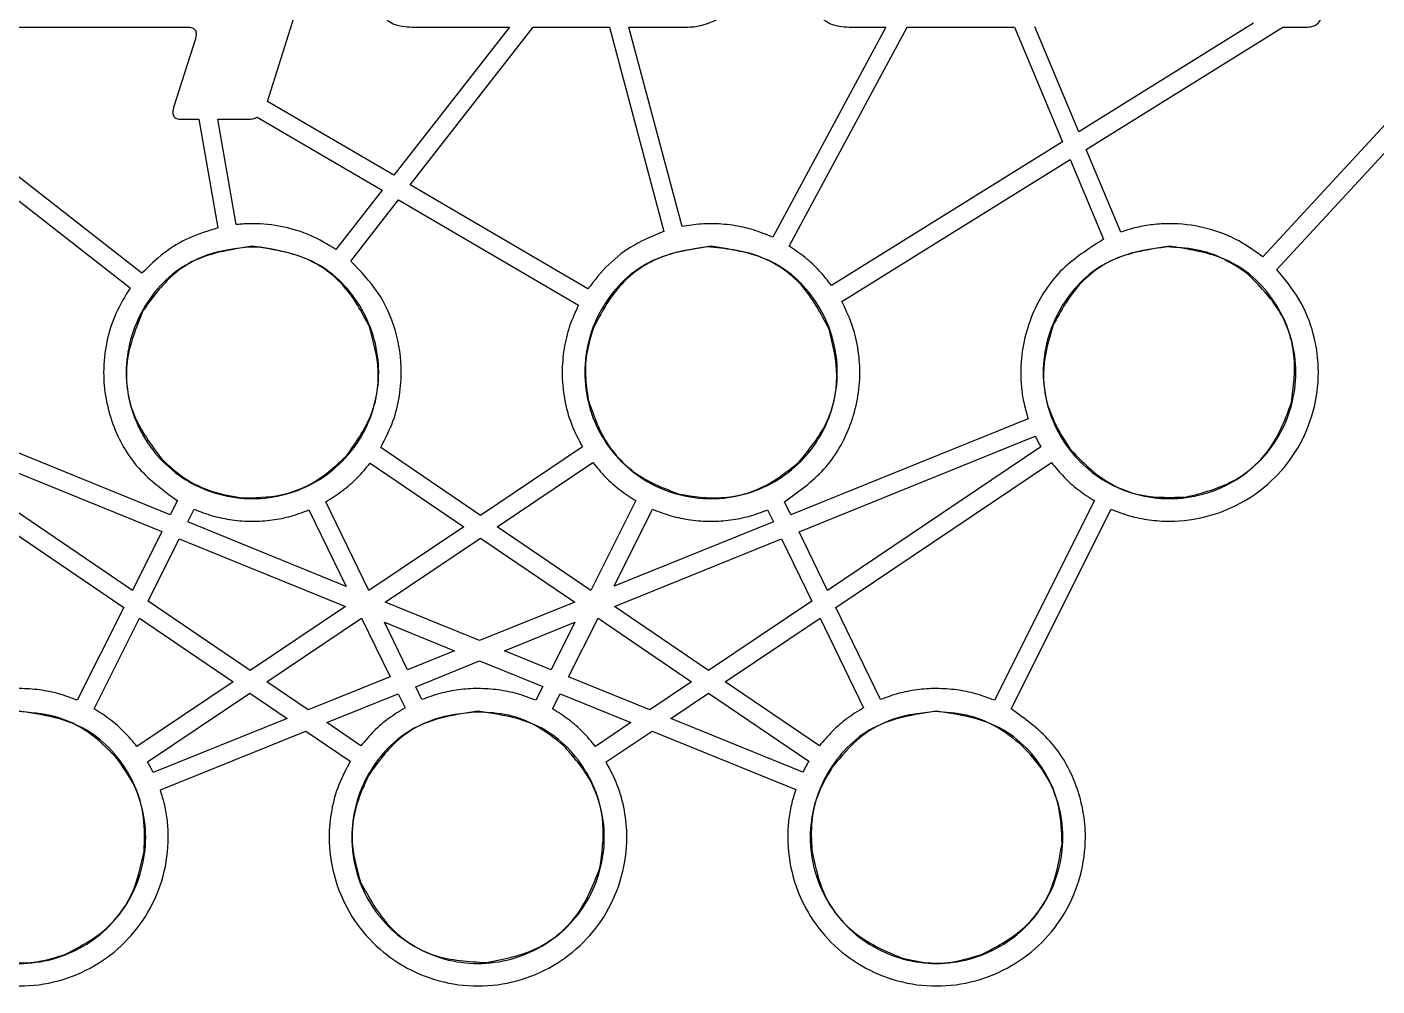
# Model space of a CAD drawing. Extents: x 1 to 406, y -9689 to -9382.
# Drawn here: x 193.35 to 226.07, y -9463.76 to -9440.51 of the extents above; entities that cross this region are included whole.
import ezdxf

# ---------------------------------------------------------------- set-up
doc = ezdxf.new("R2010")
doc.units = 0
doc.layers.get('0').update_dxf_attribs({"linetype": 'CONTINUOUS'})

msp = doc.modelspace()

# ---------------------------------------------------------------- linework, layer by layer
at = {"color": 7}
for points in [[(202.676333, -9440.515503), (205.040012, -9440.515503), (202.237598, -9444.10805), (199.174736, -9442.315395), (200.109046, -9439.363637), (201.222156, -9439.363637), (202.48978, -9435.463099)], [(231.016197, -9437.168939), (231.537611, -9437.168939), (223.30763, -9446.083567)], [(223.641987, -9446.391558), (232.158779, -9437.168865), (232.695182, -9437.168865)], [(196.130488, -9446.483135), (191.527154, -9442.882323), (192.936359, -9440.515024)], [(192.936359, -9440.515024), (197.232737, -9440.515024)], [(206.944805, -9446.860878), (202.636023, -9444.339584), (205.619304, -9440.514495)], [(205.619304, -9440.514495), (207.468289, -9440.514495), (208.78707, -9445.468715)], [(209.22632, -9445.350324), (207.939059, -9440.514445), (209.363779, -9440.514445)], [(213.277753, -9440.514961), (214.165554, -9440.514961), (211.4236, -9445.60974)], [(211.825127, -9445.825812), (214.683868, -9440.515024)], [(214.683868, -9440.515024), (217.282676, -9440.515024), (218.45263, -9443.298835), (212.851938, -9446.782342)], [(223.076628, -9440.423521), (218.845364, -9443.0554), (217.775143, -9440.511886)], [(219.864946, -9445.482052), (219.023137, -9443.480106), (223.791839, -9440.514913), (224.387152, -9440.514913)], [(197.428079, -9440.797695), (196.900979, -9442.46581)], [(197.086502, -9442.748481), (197.508181, -9442.748481), (197.97017, -9445.384495)], [(198.41716, -9445.303869), (197.969125, -9442.74847), (198.76546, -9442.74847)], [(198.926689, -9442.697837), (201.954412, -9444.470339), (200.83665, -9445.903843)], [(191.292532, -9443.276613), (195.846257, -9446.839188)], [(213.098434, -9447.166816), (218.632464, -9443.724648)], [(218.632464, -9443.724648), (219.445333, -9445.658379)], [(201.194769, -9446.187029), (202.352837, -9444.702884)], [(202.352837, -9444.702884), (206.714845, -9447.254666)], [(196.991924, -9451.993911), (196.819841, -9452.336525), (191.119415, -9450.01832)], [(217.617023, -9450.011087), (211.862851, -9452.336525), (211.707821, -9452.018197)], [(190.946816, -9450.44), (196.614686, -9452.74477), (195.900002, -9454.170522), (190.804706, -9450.7082)], [(217.925529, -9450.692182), (212.751687, -9454.168455), (212.062323, -9452.746836), (217.788586, -9450.432248)], [(206.809929, -9450.692698), (204.341348, -9452.352027), (201.920307, -9450.70665)], [(190.548907, -9451.085454), (195.694846, -9454.580848), (194.566232, -9456.831873)], [(201.664508, -9451.085454), (203.933103, -9452.625929), (201.636086, -9454.168471), (200.591704, -9452.018732)], [(208.107009, -9451.993935), (207.015086, -9454.170546), (204.747523, -9452.627488), (207.064696, -9451.07151)], [(214.036361, -9456.815321), (212.952707, -9454.582899), (218.179262, -9451.070452)], [(219.222609, -9451.993911), (216.796399, -9456.831341)], [(200.182428, -9452.219752), (201.081596, -9454.071192), (197.243588, -9452.508497), (197.397586, -9452.202183)], [(211.298545, -9452.219765), (211.439105, -9452.508637), (207.577842, -9454.067199), (208.513184, -9452.202712)], [(217.203622, -9457.03897), (219.628795, -9452.202572)], [(194.972925, -9457.0391), (196.075701, -9454.840783)], [(196.075701, -9454.840783), (198.343262, -9456.381774), (196.01214, -9457.948605)], [(212.555832, -9457.93517), (210.272769, -9456.383841), (212.571852, -9454.840783)], [(212.571852, -9454.840783), (213.626569, -9457.013777)], [(202.921279, -9456.81535), (202.76935, -9456.502707), (204.316024, -9455.877939)], [(204.316024, -9455.877939), (205.847197, -9456.500641), (205.681317, -9456.831886)], [(196.268455, -9458.326369), (198.751506, -9456.658772)], [(198.751506, -9456.658772), (199.651711, -9457.270102), (196.405914, -9458.581652)], [(212.15534, -9458.574932), (208.952434, -9457.272171), (209.866591, -9456.658772)], [(209.866591, -9456.658772), (212.298482, -9458.310867)], [(201.441781, -9457.933672), (200.616509, -9457.374015), (202.345085, -9456.674832)], [(202.345085, -9456.674832), (202.510449, -9457.014348)], [(206.08801, -9457.038584), (206.270946, -9456.672716)], [(206.270946, -9456.672716), (207.987637, -9457.371898), (207.128257, -9457.948608)], [(196.580073, -9459.004224), (200.10699, -9457.578988), (201.183411, -9458.310727)], [(207.384582, -9458.325195), (208.497692, -9457.578988), (211.980683, -9458.99544)]]:
    msp.add_lwpolyline(points, dxfattribs=at)
for points in [[(198.926689, -9442.697826)], [(198.768334, -9445.845595)], [(198.811969, -9445.827879)], [(209.846427, -9445.842896)], [(209.927051, -9445.827879)], [(220.984737, -9445.844704)], [(221.042652, -9445.827879)], [(201.664508, -9451.085454)], [(197.038432, -9452.919453), (201.064028, -9454.556046), (198.753575, -9456.108923), (196.280856, -9454.42944)], [(204.339279, -9452.903446), (206.62286, -9454.454256), (204.316024, -9455.385981), (202.028826, -9454.456322)], [(211.638058, -9452.919453), (212.37083, -9454.427371), (209.866591, -9456.108923), (207.585592, -9454.558113)], [(201.454701, -9454.841312), (202.146131, -9456.263447), (200.161756, -9457.063915), (199.15975, -9456.38437)], [(202.011257, -9454.941563), (203.708311, -9455.632993), (202.569877, -9456.092397)], [(206.628546, -9454.941563), (206.052352, -9456.090331), (204.921674, -9455.631443)], [(207.190786, -9454.841312), (209.458347, -9456.382304), (208.442905, -9457.065982), (206.476101, -9456.264998)], [(204.254525, -9457.117422)], [(204.278819, -9457.09548)], [(215.35393, -9457.106582)], [(215.393901, -9457.09548)]]:
    msp.add_lwpolyline(points, close=True, dxfattribs=at)
for points, knots in [([(201.905321, -9439.403944), (201.895406, -9439.440591), (201.874634, -9439.517364), (201.85972, -9439.642015), (201.850194, -9439.868324), (201.894284, -9440.192599), (202.23525, -9440.491757), (202.518565, -9440.50701), (202.676333, -9440.515503)], [0, 0, 0, 0, 0.113797, 0.238393, 0.375009, 0.796739, 1.165156, 1.628127, 1.628127, 1.628127, 1.628127]), ([(209.363779, -9440.514445), (209.429817, -9440.51144), (209.56482, -9440.505297), (209.768372, -9440.456851), (210.043384, -9440.354962), (210.365429, -9440.165633), (210.674196, -9439.826093), (210.782548, -9439.546335), (210.838107, -9439.402885)], [0, 0, 0, 0, 0.197955, 0.404685, 0.624312, 1.076871, 1.512315, 1.97057, 1.97057, 1.97057, 1.97057]), ([(212.506738, -9439.403401), (212.496858, -9439.440041), (212.476161, -9439.516799), (212.461563, -9439.641467), (212.452227, -9439.867742), (212.496064, -9440.191935), (212.83679, -9440.491229), (213.120019, -9440.506472), (213.277753, -9440.514961)], [0, 0, 0, 0, 0.113743, 0.238284, 0.374939, 0.796597, 1.164845, 1.627689, 1.627689, 1.627689, 1.627689]), ([(224.387152, -9440.514913), (224.442766, -9440.509907), (224.550017, -9440.500254), (224.686528, -9440.390836), (224.726811, -9440.287529), (224.748369, -9440.232243)], [0, 0, 0, 0, 0.164635, 0.317491, 0.493467, 0.493467, 0.493467, 0.493467]), ([(197.232737, -9440.515024), (197.273726, -9440.51691), (197.346103, -9440.520241), (197.435976, -9440.5891), (197.449994, -9440.668872), (197.446009, -9440.725264), (197.439161, -9440.761148), (197.431873, -9440.785183), (197.428079, -9440.797695)], [0, 0, 0, 0, 0.120971, 0.213602, 0.313913, 0.347724, 0.383847, 0.423064, 0.423064, 0.423064, 0.423064]), ([(196.900979, -9442.46581), (196.897065, -9442.478655), (196.889334, -9442.50403), (196.882893, -9442.54332), (196.879255, -9442.60073), (196.892454, -9442.678911), (196.978614, -9442.743675), (197.047444, -9442.746741), (197.086502, -9442.748481)], [0, 0, 0, 0, 0.040261, 0.079533, 0.118895, 0.213797, 0.301772, 0.417182, 0.417182, 0.417182, 0.417182]), ([(198.76546, -9442.74847), (198.785175, -9442.744785), (198.823216, -9442.737675), (198.877401, -9442.720823), (198.910496, -9442.705382), (198.926689, -9442.697826)], [0, 0, 0, 0, 0.060144, 0.116051, 0.169618, 0.169618, 0.169618, 0.169618]), ([(197.97017, -9445.384495), (197.736115, -9445.456105), (197.271553, -9445.598238), (196.642847, -9445.976391), (196.300997, -9446.314495), (196.130488, -9446.483135)], [0, 0, 0, 0, 0.732559, 1.454015, 2.171962, 2.171962, 2.171962, 2.171962]), ([(200.83665, -9445.903843), (200.635787, -9445.7831), (200.230766, -9445.539635), (199.53893, -9445.331502), (199.012193, -9445.276125), (198.679442, -9445.283038), (198.547744, -9445.290738), (198.460592, -9445.299502), (198.41716, -9445.303869)], [0, 0, 0, 0, 0.700809, 1.413108, 2.146703, 2.279583, 2.411398, 2.542339, 2.542339, 2.542339, 2.542339]), ([(208.78707, -9445.468715), (208.54334, -9445.5683), (208.058485, -9445.766406), (207.425679, -9446.245868), (207.105028, -9446.655962), (206.944805, -9446.860878)], [0, 0, 0, 0, 0.787797, 1.567171, 2.345546, 2.345546, 2.345546, 2.345546]), ([(211.4236, -9445.60974), (211.267737, -9445.545676), (210.953534, -9445.416531), (210.44834, -9445.307505), (210.022813, -9445.274994), (209.690102, -9445.286571), (209.4559, -9445.309206), (209.302571, -9445.336668), (209.22632, -9445.350324)], [0, 0, 0, 0, 0.504728, 1.017475, 1.542786, 1.780779, 2.015612, 2.247927, 2.247927, 2.247927, 2.247927]), ([(223.30763, -9446.083567), (223.089571, -9445.929072), (222.650201, -9445.617779), (221.870892, -9445.346585), (221.185532, -9445.26452), (220.638024, -9445.297178), (220.242461, -9445.363779), (219.990175, -9445.442819), (219.864946, -9445.482052)], [0, 0, 0, 0, 0.798436, 1.608771, 2.444871, 2.852192, 3.251256, 3.644578, 3.644578, 3.644578, 3.644578]), ([(198.811969, -9445.827879), (199.352082, -9445.91155), (200.415355, -9446.076266), (201.586528, -9447.294465), (202.018101, -9448.883785), (201.586538, -9450.489644), (200.415249, -9451.658877), (198.812016, -9452.090066), (197.208804, -9451.658912), (196.037753, -9450.489564), (195.606428, -9448.883785), (196.037765, -9447.294543), (197.208705, -9446.07624), (198.27189, -9445.911542), (198.811969, -9445.827879)], [0, 0, 0, 0, 1.601686, 3.15309, 4.753358, 6.353545, 7.904756, 9.506373, 11.10787, 12.658902, 14.259054, 15.859286, 17.410513, 19.012074, 19.012074, 19.012074, 19.012074]), ([(198.768334, -9445.845606), (198.415703, -9445.883942), (197.710481, -9445.96061), (196.770772, -9446.530121), (196.360629, -9447.107577), (196.155449, -9447.396458)], [0, 0, 0, 0, 1.055527, 2.110934, 3.167462, 3.167462, 3.167462, 3.167462]), ([(199.051049, -9445.855517), (199.019682, -9445.85334), (198.956951, -9445.848986), (198.86266, -9445.845713), (198.799777, -9445.845635), (198.768334, -9445.845595)], [0, 0, 0, 0, 0.094321, 0.18864, 0.282965, 0.282965, 0.282965, 0.282965]), ([(201.640338, -9447.758345), (201.462184, -9447.42603), (201.105954, -9446.761548), (200.164405, -9446.060564), (199.422131, -9445.923859), (199.051049, -9445.855517)], [0, 0, 0, 0, 1.122907, 2.245312, 3.367384, 3.367384, 3.367384, 3.367384]), ([(209.927051, -9445.827879), (210.467313, -9445.911579), (211.530943, -9446.076361), (212.703051, -9447.294157), (213.135544, -9448.883784), (212.703064, -9450.489955), (211.530831, -9451.658758), (209.9273, -9452.090091), (208.323883, -9451.658917), (207.15284, -9450.489563), (206.721512, -9448.883785), (207.152851, -9447.294542), (208.323791, -9446.076242), (209.386974, -9445.911543), (209.927051, -9445.827879)], [0, 0, 0, 0, 1.602209, 3.154316, 4.754723, 6.35505, 7.906964, 9.509104, 11.110597, 12.66163, 14.261782, 15.862014, 17.413242, 19.014798, 19.014798, 19.014798, 19.014798]), ([(209.846427, -9445.842896), (209.449848, -9445.900519), (208.656577, -9446.015779), (207.637579, -9446.742291), (207.263995, -9447.451136), (207.077179, -9447.805605)], [0, 0, 0, 0, 1.191112, 2.382565, 3.574326, 3.574326, 3.574326, 3.574326]), ([(212.790083, -9447.836667), (212.594746, -9447.461325), (212.204706, -9446.711862), (211.109106, -9445.965287), (210.267719, -9445.883732), (209.846427, -9445.842896)], [0, 0, 0, 0, 1.257085, 2.510085, 3.766654, 3.766654, 3.766654, 3.766654]), ([(212.851938, -9446.782342), (212.755104, -9446.658893), (212.561538, -9446.412122), (212.21539, -9446.089735), (211.955343, -9445.913873), (211.825127, -9445.825812)], [0, 0, 0, 0, 0.470258, 0.940032, 1.4112, 1.4112, 1.4112, 1.4112]), ([(219.445333, -9445.658379), (219.072657, -9445.895463), (218.326578, -9446.370094), (217.609955, -9447.539049), (217.409589, -9448.563186), (217.449617, -9449.272088), (217.509487, -9449.6496), (217.581348, -9449.891164), (217.617023, -9450.011087)], [0, 0, 0, 0, 1.310732, 2.624019, 3.982884, 4.37087, 4.751266, 5.126289, 5.126289, 5.126289, 5.126289]), ([(221.042652, -9445.827879), (221.582875, -9445.911572), (222.646414, -9446.076338), (223.818284, -9447.294235), (224.250557, -9448.883785), (223.818295, -9450.489876), (222.646305, -9451.658788), (221.042799, -9452.090091), (219.439362, -9451.658884), (218.268081, -9450.489642), (217.836521, -9448.883785), (218.26809, -9447.294466), (219.439263, -9446.076264), (220.502536, -9445.91155), (221.042652, -9445.827879)], [0, 0, 0, 0, 1.602073, 3.154004, 4.754377, 6.35467, 7.906408, 9.508412, 11.110034, 12.661243, 14.261431, 15.861697, 17.4131, 19.01479, 19.01479, 19.01479, 19.01479]), ([(220.984737, -9445.844704), (220.59255, -9445.896111), (219.808106, -9445.998936), (218.7895, -9446.698201), (218.411623, -9447.393317), (218.222693, -9447.740859)], [0, 0, 0, 0, 1.176037, 2.352279, 3.528414, 3.528414, 3.528414, 3.528414]), ([(222.947117, -9446.508519), (222.753714, -9446.374809), (222.367067, -9446.107497), (221.688854, -9445.879657), (221.219509, -9445.856358), (220.984737, -9445.844704)], [0, 0, 0, 0, 0.703189, 1.405804, 2.109012, 2.109012, 2.109012, 2.109012]), ([(201.920307, -9450.70665), (202.017085, -9450.522233), (202.21217, -9450.150488), (202.379164, -9449.531894), (202.452124, -9448.756492), (202.317155, -9447.85485), (201.894468, -9446.910338), (201.427158, -9446.42726), (201.194769, -9446.187029)], [0, 0, 0, 0, 0.623271, 1.256381, 1.907341, 2.948977, 3.956267, 4.952702, 4.952702, 4.952702, 4.952702]), ([(219.628795, -9452.202572), (219.776863, -9452.259327), (220.075418, -9452.373763), (220.552376, -9452.468922), (221.505105, -9452.536762), (222.933473, -9452.151201), (224.310139, -9450.77592), (224.737388, -9449.198556), (224.568258, -9447.954895), (224.223468, -9447.088722), (223.834985, -9446.622952), (223.641987, -9446.391558)], [0, 0, 0, 0, 0.47505, 0.957864, 1.451976, 3.337396, 5.168689, 7.052765, 7.993842, 8.904802, 9.804173, 9.804173, 9.804173, 9.804173]), ([(224, -9449.616789), (224.049334, -9449.233992), (224.147975, -9448.468606), (223.764728, -9447.328728), (223.219681, -9446.78195), (222.947117, -9446.508519)], [0, 0, 0, 0, 1.148558, 2.296496, 3.444779, 3.444779, 3.444779, 3.444779]), ([(195.846257, -9446.839188), (195.722101, -9447.041744), (195.471832, -9447.45005), (195.256434, -9448.150146), (195.159049, -9449.063615), (195.358033, -9450.150325), (195.989676, -9451.264109), (196.658365, -9451.751025), (196.991924, -9451.993911)], [0, 0, 0, 0, 0.710432, 1.432063, 2.175354, 3.45036, 4.682311, 5.908488, 5.908488, 5.908488, 5.908488]), ([(211.707821, -9452.018197), (212.048697, -9451.776043), (212.731883, -9451.290715), (213.379151, -9450.166157), (213.574333, -9449.112965), (213.50161, -9448.280781), (213.356414, -9447.697299), (213.183953, -9447.342669), (213.098434, -9447.166816)], [0, 0, 0, 0, 1.242244, 2.489713, 3.780475, 4.391436, 4.986496, 5.571822, 5.571822, 5.571822, 5.571822]), ([(196.155449, -9447.396458), (195.992108, -9447.797518), (195.665273, -9448.600013), (195.835251, -9449.952916), (196.357633, -9450.64481), (196.61861, -9450.990474)], [0, 0, 0, 0, 1.285571, 2.57235, 3.857021, 3.857021, 3.857021, 3.857021]), ([(206.714845, -9447.254666), (206.63799, -9447.422804), (206.483046, -9447.761783), (206.351763, -9448.314194), (206.302103, -9448.909345), (206.359517, -9449.52637), (206.523038, -9450.14005), (206.714802, -9450.509452), (206.809929, -9450.692698)], [0, 0, 0, 0, 0.553529, 1.115949, 1.693058, 2.338404, 2.966094, 3.583975, 3.583975, 3.583975, 3.583975]), ([(201.098924, -9450.897205), (201.314389, -9450.592046), (201.745207, -9449.981886), (201.942927, -9448.837227), (201.741217, -9448.118029), (201.640338, -9447.758345)], [0, 0, 0, 0, 1.111896, 2.223216, 3.335056, 3.335056, 3.335056, 3.335056]), ([(207.077179, -9447.805605), (207.01843, -9447.994019), (206.900775, -9448.371353), (206.864996, -9448.968476), (206.924001, -9449.358899), (206.95347, -9449.553895)], [0, 0, 0, 0, 0.59057, 1.182725, 1.77357, 1.77357, 1.77357, 1.77357]), ([(218.222693, -9447.740859), (218.120884, -9448.080817), (217.917351, -9448.760449), (218.068361, -9449.850667), (218.448026, -9450.449914), (218.637944, -9450.749671)], [0, 0, 0, 0, 1.056832, 2.112775, 3.169663, 3.169663, 3.169663, 3.169663]), ([(212.051832, -9451.066944), (212.300356, -9450.765561), (212.797329, -9450.162885), (213.069513, -9448.974817), (212.883236, -9448.216091), (212.790083, -9447.836667)], [0, 0, 0, 0, 1.161802, 2.323256, 3.48508, 3.48508, 3.48508, 3.48508]), ([(206.95347, -9449.553895), (207.075097, -9449.904658), (207.318251, -9450.605895), (208.117087, -9451.437531), (208.810801, -9451.702419), (209.157738, -9451.834894)], [0, 0, 0, 0, 1.105701, 2.210487, 3.315783, 3.315783, 3.315783, 3.315783]), ([(221.440445, -9451.905413), (221.834485, -9451.805591), (222.622612, -9451.605933), (223.570973, -9450.758478), (223.856994, -9449.997342), (224, -9449.616789)], [0, 0, 0, 0, 1.208104, 2.416352, 3.62451, 3.62451, 3.62451, 3.62451]), ([(217.788586, -9450.432248), (217.802901, -9450.461664), (217.831497, -9450.52043), (217.877053, -9450.607178), (217.909376, -9450.663857), (217.925529, -9450.692182)], [0, 0, 0, 0, 0.09814, 0.196056, 0.293874, 0.293874, 0.293874, 0.293874]), ([(218.637944, -9450.749671), (218.882422, -9451.004568), (219.371299, -9451.514278), (220.380207, -9451.93989), (221.087076, -9451.916904), (221.440445, -9451.905413)], [0, 0, 0, 0, 1.053102, 2.105855, 3.158214, 3.158214, 3.158214, 3.158214]), ([(196.61861, -9450.990474), (196.798904, -9451.15576), (197.159855, -9451.486667), (197.83484, -9451.802537), (198.3167, -9451.885391), (198.557445, -9451.926786)], [0, 0, 0, 0, 0.730831, 1.463138, 2.194318, 2.194318, 2.194318, 2.194318]), ([(198.557445, -9451.926786), (198.873695, -9451.921237), (199.505723, -9451.910147), (200.409248, -9451.54888), (200.868964, -9451.114495), (201.098924, -9450.897205)], [0, 0, 0, 0, 0.944232, 1.88705, 2.830708, 2.830708, 2.830708, 2.830708]), ([(200.591704, -9452.018732), (200.726976, -9451.93433), (200.997005, -9451.765847), (201.358444, -9451.450815), (201.562471, -9451.207259), (201.664508, -9451.085454)], [0, 0, 0, 0, 0.477867, 0.953914, 1.430172, 1.430172, 1.430172, 1.430172]), ([(207.064696, -9451.07151), (207.16393, -9451.191261), (207.362336, -9451.430687), (207.713477, -9451.741729), (207.975674, -9451.909765), (208.107009, -9451.993935)], [0, 0, 0, 0, 0.466161, 0.932029, 1.399577, 1.399577, 1.399577, 1.399577]), ([(209.157738, -9451.834894), (209.502019, -9451.88774), (210.190746, -9451.993459), (211.232722, -9451.716121), (211.778809, -9451.283326), (212.051832, -9451.066944)], [0, 0, 0, 0, 1.03788, 2.076258, 3.114486, 3.114486, 3.114486, 3.114486]), ([(218.179262, -9451.070452), (218.27857, -9451.190364), (218.477113, -9451.430099), (218.828627, -9451.741483), (219.09112, -9451.909665), (219.222609, -9451.993911)], [0, 0, 0, 0, 0.466671, 0.933002, 1.401067, 1.401067, 1.401067, 1.401067]), ([(197.397586, -9452.202183), (197.545717, -9452.259002), (197.844394, -9452.373566), (198.321304, -9452.469018), (198.806528, -9452.503409), (199.286507, -9452.470363), (199.748225, -9452.380539), (200.038462, -9452.273063), (200.182428, -9452.219752)], [0, 0, 0, 0, 0.475264, 0.958274, 1.452598, 1.9306, 2.397898, 2.857833, 2.857833, 2.857833, 2.857833]), ([(208.513184, -9452.202712), (208.661268, -9452.259486), (208.959827, -9452.373949), (209.436586, -9452.469136), (209.921758, -9452.503392), (210.401899, -9452.470392), (210.863976, -9452.380627), (211.154459, -9452.2731), (211.298545, -9452.219765)], [0, 0, 0, 0, 0.475081, 0.95783, 1.451986, 1.930264, 2.397944, 2.858238, 2.858238, 2.858238, 2.858238]), ([(194.566232, -9456.831873), (194.419228, -9456.776193), (194.122804, -9456.663917), (193.64993, -9456.57107), (193.16914, -9456.537652), (192.69356, -9456.569956), (192.235937, -9456.658053), (191.947997, -9456.763532), (191.805162, -9456.815855)], [0, 0, 0, 0, 0.470894, 0.949529, 1.439355, 1.912968, 2.375957, 2.831701, 2.831701, 2.831701, 2.831701]), ([(205.681317, -9456.831886), (205.534285, -9456.776208), (205.237841, -9456.663952), (204.764975, -9456.571079), (204.28434, -9456.537679), (203.809029, -9456.569919), (203.351756, -9456.657818), (203.064014, -9456.763116), (202.921279, -9456.81535)], [0, 0, 0, 0, 0.470972, 0.949566, 1.439351, 1.912576, 2.375192, 2.830565, 2.830565, 2.830565, 2.830565]), ([(216.796399, -9456.831341), (216.649373, -9456.775727), (216.352901, -9456.663582), (215.88002, -9456.57099), (215.399384, -9456.537674), (214.924102, -9456.569852), (214.466819, -9456.657735), (214.179101, -9456.763065), (214.036361, -9456.815321)], [0, 0, 0, 0, 0.470884, 0.949523, 1.439235, 1.912505, 2.375052, 2.830458, 2.830458, 2.830458, 2.830458]), ([(191.394343, -9457.014682), (191.051713, -9457.256379), (190.364978, -9457.740815), (189.714675, -9458.869401), (189.438291, -9460.345487), (189.896657, -9462.040768), (191.275748, -9463.416634), (193.163714, -9463.930379), (195.051853, -9463.416354), (196.430437, -9462.041859), (196.808002, -9460.646701), (196.75588, -9459.758145), (196.692547, -9459.372668), (196.617385, -9459.12645), (196.580073, -9459.004224)], [0, 0, 0, 0, 1.245674, 2.496714, 3.791611, 5.67553, 7.506312, 9.391384, 11.276452, 13.107237, 14.991156, 15.38765, 15.776246, 16.15931, 16.15931, 16.15931, 16.15931]), ([(193.163734, -9457.09548), (193.703762, -9457.178966), (194.766659, -9457.343287), (195.938033, -9458.56052), (196.369259, -9460.149536), (195.93793, -9461.755189), (194.766998, -9462.924784), (193.163683, -9463.356201), (191.560345, -9462.924754), (190.389176, -9461.755267), (189.957621, -9460.149536), (190.389071, -9458.560442), (191.560682, -9457.343311), (192.623669, -9457.178974), (193.163734, -9457.09548)], [0, 0, 0, 0, 1.601386, 3.151891, 4.751656, 6.351887, 7.903116, 9.504674, 11.106364, 12.657767, 14.258033, 15.857832, 17.408514, 19.010031, 19.010031, 19.010031, 19.010031]), ([(195.500536, -9458.209984), (195.287816, -9457.995323), (194.862996, -9457.566627), (194.022777, -9457.172842), (193.420472, -9457.128651), (193.118927, -9457.106526)], [0, 0, 0, 0, 0.902438, 1.802241, 2.704393, 2.704393, 2.704393, 2.704393]), ([(196.01214, -9457.948605), (195.912922, -9457.83048), (195.714523, -9457.594273), (195.36447, -9457.287651), (195.1036, -9457.122052), (194.972925, -9457.0391)], [0, 0, 0, 0, 0.462393, 0.924616, 1.388541, 1.388541, 1.388541, 1.388541]), ([(204.278819, -9457.09548), (204.818995, -9457.178995), (205.88225, -9457.343382), (207.054562, -9458.560211), (207.486701, -9460.149536), (207.054455, -9461.7555), (205.882579, -9462.924663), (204.279019, -9463.356219), (202.67555, -9462.924788), (201.504624, -9461.755188), (201.073294, -9460.149537), (201.504514, -9458.560519), (202.675892, -9457.343287), (203.73879, -9457.178967), (204.278819, -9457.09548)], [0, 0, 0, 0, 1.60191, 3.153118, 4.753021, 6.353392, 7.905323, 9.507402, 11.108959, 12.660188, 14.260419, 15.860184, 17.41069, 19.012077, 19.012077, 19.012077, 19.012077]), ([(202.510449, -9457.014348), (202.375987, -9457.09745), (202.107578, -9457.263335), (201.747641, -9457.573652), (201.54374, -9457.813659), (201.441781, -9457.933672)], [0, 0, 0, 0, 0.473756, 0.945694, 1.417706, 1.417706, 1.417706, 1.417706]), ([(204.254525, -9457.117422), (203.902222, -9457.152275), (203.196632, -9457.222078), (202.251512, -9457.781521), (201.838275, -9458.356504), (201.63189, -9458.643671)], [0, 0, 0, 0, 1.053646, 2.110236, 3.164446, 3.164446, 3.164446, 3.164446]), ([(206.354771, -9457.928354), (206.154105, -9457.768409), (205.752673, -9457.448439), (205.025325, -9457.152401), (204.511317, -9457.129075), (204.254525, -9457.117422)], [0, 0, 0, 0, 0.767996, 1.536373, 2.303488, 2.303488, 2.303488, 2.303488]), ([(207.128257, -9457.948608), (207.028924, -9457.830416), (206.830299, -9457.594081), (206.479962, -9457.287208), (206.218824, -9457.121562), (206.08801, -9457.038584)], [0, 0, 0, 0, 0.462773, 0.925353, 1.389667, 1.389667, 1.389667, 1.389667]), ([(211.980683, -9458.99544), (211.942812, -9459.118539), (211.866521, -9459.366518), (211.802452, -9459.755014), (211.750014, -9460.645617), (212.127532, -9462.041776), (213.505931, -9463.416392), (215.394183, -9463.930398), (217.282404, -9463.416507), (218.662421, -9462.041091), (219.120235, -9460.350797), (218.848514, -9458.884881), (218.212333, -9457.767335), (217.53936, -9457.281398), (217.203622, -9457.03897)], [0, 0, 0, 0, 0.38605, 0.777677, 1.177355, 3.061238, 4.891845, 6.776788, 8.662373, 10.493862, 12.377922, 13.657159, 14.89326, 16.123877, 16.123877, 16.123877, 16.123877]), ([(215.393901, -9457.09548), (215.934112, -9457.179003), (216.997455, -9457.343408), (218.170002, -9458.560133), (218.602376, -9460.149536), (218.169896, -9461.755579), (216.997783, -9462.924631), (215.394149, -9463.356226), (213.790628, -9462.924791), (212.619704, -9461.755187), (212.188381, -9460.149537), (212.619597, -9458.560519), (213.790975, -9457.343287), (214.853873, -9457.178966), (215.393901, -9457.09548)], [0, 0, 0, 0, 1.602036, 3.153422, 4.753361, 6.353767, 7.905877, 9.508081, 11.109642, 12.66087, 14.2611, 15.860864, 17.411369, 19.012757, 19.012757, 19.012757, 19.012757]), ([(213.626569, -9457.013777), (213.491814, -9457.097033), (213.222817, -9457.26323), (212.862161, -9457.57425), (212.657945, -9457.814859), (212.555832, -9457.93517)], [0, 0, 0, 0, 0.474743, 0.947681, 1.420672, 1.420672, 1.420672, 1.420672]), ([(215.35393, -9457.106582), (215.029972, -9457.142048), (214.382324, -9457.212951), (213.500314, -9457.69305), (213.083401, -9458.193274), (212.874806, -9458.443553)], [0, 0, 0, 0, 0.971665, 1.942528, 2.91469, 2.91469, 2.91469, 2.91469]), ([(217.462257, -9457.924277), (217.261378, -9457.762594), (216.859812, -9457.439385), (216.125746, -9457.15495), (215.611288, -9457.12271), (215.35393, -9457.106582)], [0, 0, 0, 0, 0.770757, 1.540772, 2.311565, 2.311565, 2.311565, 2.311565]), ([(207.235484, -9460.894963), (207.285845, -9460.536849), (207.386523, -9459.820936), (207.071057, -9458.743767), (206.593587, -9458.20022), (206.354771, -9457.928354)], [0, 0, 0, 0, 1.07737, 2.153798, 3.230957, 3.230957, 3.230957, 3.230957]), ([(218.436884, -9460.316271), (218.42813, -9460.01911), (218.410637, -9459.42528), (218.066747, -9458.579554), (217.663867, -9458.142826), (217.462257, -9457.924277)], [0, 0, 0, 0, 0.887476, 1.773479, 2.660985, 2.660985, 2.660985, 2.660985]), ([(196.186455, -9460.493582), (196.19585, -9460.220719), (196.21462, -9459.675553), (195.985012, -9458.871278), (195.662074, -9458.430478), (195.500536, -9458.209984)], [0, 0, 0, 0, 0.816482, 1.631288, 2.446792, 2.446792, 2.446792, 2.446792]), ([(196.405914, -9458.581652), (196.391538, -9458.552751), (196.362815, -9458.495008), (196.316956, -9458.409881), (196.284617, -9458.354197), (196.268455, -9458.326369)], [0, 0, 0, 0, 0.096835, 0.19347, 0.290009, 0.290009, 0.290009, 0.290009]), ([(201.183411, -9458.310727), (201.084179, -9458.496846), (200.884132, -9458.87205), (200.712771, -9459.498463), (200.611058, -9460.558382), (201.011914, -9462.041522), (202.390782, -9463.416437), (204.27903, -9463.930435), (206.167367, -9463.416311), (207.547193, -9462.041839), (207.948212, -9460.560374), (207.847638, -9459.504161), (207.679119, -9458.882863), (207.482244, -9458.510105), (207.384582, -9458.325195)], [0, 0, 0, 0, 0.631209, 1.272482, 1.932012, 3.815932, 5.646715, 7.531781, 9.417369, 11.248854, 13.132914, 13.786653, 14.422429, 15.048267, 15.048267, 15.048267, 15.048267]), ([(212.298482, -9458.310867), (212.281616, -9458.339624), (212.247865, -9458.397165), (212.20017, -9458.485256), (212.170294, -9458.545018), (212.15534, -9458.574932)], [0, 0, 0, 0, 0.100008, 0.200118, 0.300444, 0.300444, 0.300444, 0.300444]), ([(212.874806, -9458.443553), (212.752755, -9458.648169), (212.508833, -9459.057099), (212.338306, -9459.762734), (212.36142, -9460.238089), (212.372989, -9460.476)], [0, 0, 0, 0, 0.712132, 1.423213, 2.135691, 2.135691, 2.135691, 2.135691]), ([(201.63189, -9458.643671), (201.506805, -9458.916365), (201.256787, -9459.461423), (201.18413, -9460.379788), (201.350562, -9460.95605), (201.433804, -9461.244274)], [0, 0, 0, 0, 0.895852, 1.790614, 2.685953, 2.685953, 2.685953, 2.685953]), ([(194.249814, -9462.998993), (194.580205, -9462.829957), (195.240714, -9462.492024), (195.949719, -9461.581771), (196.107534, -9460.856353), (196.186455, -9460.493582)], [0, 0, 0, 0, 1.105168, 2.209426, 3.314056, 3.314056, 3.314056, 3.314056]), ([(212.372989, -9460.476), (212.455958, -9460.865562), (212.622059, -9461.645443), (213.426737, -9462.595788), (214.157904, -9462.91057), (214.52344, -9463.067941)], [0, 0, 0, 0, 1.182461, 2.367222, 3.551673, 3.551673, 3.551673, 3.551673]), ([(216.48564, -9462.997437), (216.831545, -9462.816321), (217.523194, -9462.454172), (218.24206, -9461.47156), (218.37194, -9460.701382), (218.436884, -9460.316271)], [0, 0, 0, 0, 1.161743, 2.322945, 3.484275, 3.484275, 3.484275, 3.484275]), ([(204.487355, -9463.188562), (204.905987, -9463.107826), (205.743575, -9462.946293), (206.769315, -9462.085884), (207.080112, -9461.291893), (207.235484, -9460.894963)], [0, 0, 0, 0, 1.265459, 2.531896, 3.79792, 3.79792, 3.79792, 3.79792]), ([(201.433804, -9461.244274), (201.640807, -9461.622816), (202.054895, -9462.380047), (203.192111, -9463.121522), (204.055874, -9463.166229), (204.487355, -9463.188562)], [0, 0, 0, 0, 1.282522, 2.565546, 3.846197, 3.846197, 3.846197, 3.846197]), ([(192.73151, -9463.167308), (192.902147, -9463.184547), (193.244014, -9463.219087), (193.758332, -9463.150941), (194.086108, -9463.049605), (194.249814, -9462.998993)], [0, 0, 0, 0, 0.513161, 1.02811, 1.541912, 1.541912, 1.541912, 1.541912]), ([(214.52344, -9463.067941), (214.739678, -9463.120667), (215.172219, -9463.226134), (215.847349, -9463.189043), (216.272844, -9463.061316), (216.48564, -9462.997437)], [0, 0, 0, 0, 0.66505, 1.330304, 1.995866, 1.995866, 1.995866, 1.995866])]:
    msp.add_open_spline(points, degree=3, knots=knots, dxfattribs=at)

doc.saveas('drawing.dxf')
